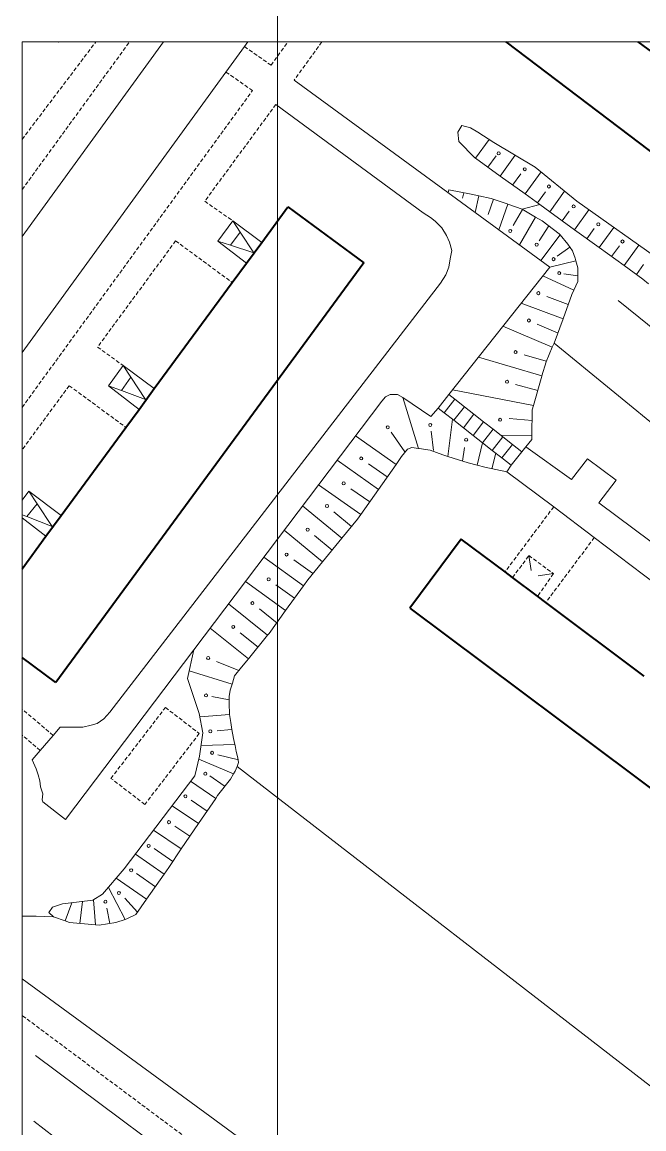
# Model space of a CAD drawing. Extents: x 1000 to 4000, y -5000 to -1000.
# Drawn here: x 1000 to 1081.5, y -2142.2 to -1997.4 of the extents above; entities that cross this region are included whole.
import ezdxf

# ---------------------------------------------------------------- set-up
doc = ezdxf.new("R2010")
doc.units = 0
doc.header["$MEASUREMENT"] = 0
doc.linetypes.add('DASHED', pattern=[0.75, 0.5, -0.25])
for name, color, linetype in [('1', 7, 'CONTINUOUS'), ('11', 7, 'CONTINUOUS'), ('24', 7, 'CONTINUOUS'), ('25', 7, 'CONTINUOUS'), ('37', 7, 'CONTINUOUS'), ('40', 7, 'CONTINUOUS'), ('6', 7, 'CONTINUOUS'), ('7', 7, 'CONTINUOUS'), ('границы команд_1', 10, 'CONTINUOUS')]:
    doc.layers.add(name, color=color, linetype=linetype)

msp = doc.modelspace()

# ---------------------------------------------------------------- linework, layer by layer
at = {"layer": '1', "color": 253, "linetype": 'Continuous', "lineweight": 0}
for p, q in [((2000, -2000), (1000, -2000)), ((1000, -2000), (1000, -3000))]:
    msp.add_line(p, q, dxfattribs=at)
at = {"layer": '11', "color": 253, "linetype": 'Continuous', "lineweight": 0}
msp.add_point((1004.73, -2000), dxfattribs=at)
at = {"layer": '24', "color": 253, "linetype": 'DASHED', "lineweight": 0}
for p, q in [((1000, -2012.74), (1009.65, -2000)), ((1000, -2019.32), (1014.06, -2000)), ((1032.61, -2003.03), (1034.81, -2000)), ((1039.27, -2000), (1035.65, -2004.98)), ((1029.14, -2000.6), (1032.61, -2003.03)), ((1026.71, -2003.93), (1030.18, -2006.36)), ((1000, -2047.82), (1030.18, -2006.36)), ((1033.25, -2008.17), (1023.93, -2020.84)), ((1023.93, -2020.84), (1027.59, -2023.4)), ((1020.11, -2026.03), (1009.89, -2039.92)), ((1020.11, -2026.03), (1027.53, -2031.48)), ((1009.89, -2039.92), (1013.25, -2042.35)), ((1006.17, -2044.98), (1000, -2053.36)), ((1006.17, -2044.98), (1013.6, -2050.44)), ((1069.65, -2060.82), (1063.27, -2069.35)), ((1074.97, -2064.86), (1068.62, -2073.35)), ((1011.64, -2096.38), (1018.78, -2087.1)), ((1018.78, -2087.1), (1023.21, -2090.51)), ((1004.06, -2090.76), (1000, -2087.3)), ((1002.37, -2092.72), (1000, -2090.7)), ((1023.21, -2090.51), (1016.07, -2099.79)), ((1016.07, -2099.79), (1011.64, -2096.38)), ((1084.66, -2190.49), (1000, -2127.4))]:
    msp.add_line(p, q, dxfattribs=at)
at = {"layer": '24', "color": 253, "linetype": 'Continuous', "lineweight": 0}
for p, q in [((1000, -2025.46), (1018.54, -2000)), ((1029.14, -2000.6), (1029.58, -2000)), ((1026.71, -2003.93), (1029.14, -2000.6)), ((1000, -2040.63), (1026.71, -2003.93)), ((1055.14, -2019.23), (1035.65, -2004.98)), ((1033.25, -2008.17), (1052.55, -2022.37)), ((1069.12, -2029.45), (1055.14, -2019.23)), ((1052.55, -2022.37), (1053.52, -2022.95)), ((1053.52, -2022.95), (1054.12, -2023.44)), ((1054.12, -2023.44), (1055.01, -2024.34)), ((1055.01, -2024.34), (1055.6, -2025.33)), ((1055.6, -2025.33), (1055.99, -2026.21)), ((1055.99, -2026.21), (1056.29, -2027.3)), ((1056.29, -2027.3), (1056.09, -2028.39)), ((1056.09, -2028.39), (1055.89, -2029.48)), ((1055.5, -2030.47), (1054.81, -2031.56)), ((1055.89, -2029.48), (1055.5, -2030.47)), ((1055.91, -2046.14), (1069.12, -2029.45)), ((1054.81, -2031.56), (1011.5, -2087.71)), ((1047.12, -2047.02), (1047.61, -2046.43)), ((1047.61, -2046.43), (1048.21, -2046.13)), ((1048.21, -2046.13), (1048.7, -2046.13)), ((1048.7, -2046.13), (1049.19, -2046.13)), ((1049.19, -2046.13), (1049.88, -2046.53)), ((1049.88, -2046.53), (1053.54, -2049)), ((1022.48, -2079.55), (1047.12, -2047.02)), ((1053.54, -2049), (1054.52, -2047.91)), ((1065.98, -2052.99), (1065.49, -2053.64)), ((1071.99, -2057.24), (1065.98, -2052.99)), ((1074.07, -2054.57), (1071.99, -2057.24)), ((1077.82, -2057.34), (1074.07, -2054.57)), ((1064.09, -2055.4), (1063.51, -2056.26)), ((1063.51, -2056.26), (1069.65, -2060.82)), ((1075.55, -2060.3), (1077.82, -2057.34)), ((1069.65, -2060.82), (1074.97, -2064.86)), ((1097.43, -2076.67), (1075.55, -2060.3)), ((1074.97, -2064.86), (1087.79, -2074.6)), ((1005.67, -2101.74), (1022.48, -2079.55)), ((1010.71, -2088.6), (1009.82, -2089.2)), ((1011.5, -2087.71), (1010.71, -2088.6)), ((1004.98, -2089.69), (1004.06, -2090.76)), ((1006.66, -2089.69), (1004.98, -2089.69)), ((1007.94, -2089.69), (1006.66, -2089.69)), ((1009.03, -2089.39), (1007.94, -2089.69)), ((1009.82, -2089.2), (1009.03, -2089.39)), ((1004.06, -2090.76), (1002.37, -2092.72)), ((1002.37, -2092.72), (1001.32, -2093.94)), ((1001.32, -2093.94), (1001.82, -2095.11)), ((1001.82, -2095.11), (1002.12, -2095.9)), ((1002.12, -2095.9), (1002.31, -2096.69)), ((1002.31, -2096.69), (1002.41, -2097.49)), ((1002.41, -2097.49), (1002.71, -2098.38)), ((1002.71, -2098.38), (1002.61, -2099.17)), ((1002.61, -2099.17), (1002.71, -2099.46)), ((1002.71, -2099.46), (1005.67, -2101.74)), ((1024.61, -2140.6), (1000, -2122.62)), ((1085.95, -2185.42), (1024.61, -2140.6))]:
    msp.add_line(p, q, dxfattribs=at)
at = {"layer": '25', "color": 253, "linetype": 'Continuous', "lineweight": 0}
for p, q in [((1054.52, -2047.91), (1055.91, -2046.14)), ((1055.91, -2046.14), (1056.68, -2046.75)), ((1055.29, -2048.52), (1054.52, -2047.91)), ((1055.29, -2048.52), (1056.68, -2046.75)), ((1056.56, -2049.51), (1057.94, -2047.73)), ((1056.68, -2046.75), (1057.94, -2047.73)), ((1057.94, -2047.73), (1059.2, -2048.72)), ((1056.56, -2049.51), (1055.29, -2048.52)), ((1057.82, -2050.49), (1056.56, -2049.51)), ((1057.82, -2050.49), (1059.2, -2048.72)), ((1059.2, -2048.72), (1060.46, -2049.71)), ((1059.08, -2051.48), (1057.82, -2050.49)), ((1059.08, -2051.48), (1060.46, -2049.71)), ((1060.34, -2052.46), (1061.72, -2050.69)), ((1060.46, -2049.71), (1061.72, -2050.69)), ((1061.72, -2050.69), (1062.98, -2051.68)), ((1060.34, -2052.46), (1059.08, -2051.48)), ((1061.6, -2053.45), (1060.34, -2052.46)), ((1061.6, -2053.45), (1062.98, -2051.68)), ((1062.98, -2051.68), (1064.24, -2052.66)), ((1062.86, -2054.43), (1061.6, -2053.45)), ((1062.86, -2054.43), (1064.24, -2052.66)), ((1065.49, -2053.64), (1064.09, -2055.4)), ((1064.24, -2052.66), (1065.49, -2053.64)), ((1064.09, -2055.4), (1062.86, -2054.43))]:
    msp.add_line(p, q, dxfattribs=at)
at = {"layer": '37', "color": 253, "linetype": 'Continuous', "lineweight": 0}
for p, q in [((1057.63, -2010.94), (1057.08, -2011.78)), ((1057.08, -2011.78), (1057.21, -2013.03)), ((1058.75, -2011.22), (1057.63, -2010.94)), ((1059.72, -2011.78), (1058.75, -2011.22)), ((1061.81, -2013.17), (1059.72, -2011.78)), ((1059.33, -2015.14), (1057.21, -2013.03)), ((1059.41, -2015.2), (1061.18, -2012.75)), ((1067.23, -2016.37), (1061.81, -2013.17)), ((1059.41, -2015.2), (1059.33, -2015.14)), ((1062.65, -2017.55), (1059.41, -2015.2)), ((1061.03, -2016.38), (1062.1, -2014.9)), ((1062.65, -2017.55), (1064.62, -2014.83)), ((1065.9, -2019.89), (1062.65, -2017.55)), ((1064.27, -2018.72), (1065.33, -2017.26)), ((1065.9, -2019.89), (1067.99, -2016.99)), ((1072.66, -2020.83), (1067.23, -2016.37)), ((1055.89, -2019.37), (1055.82, -2019.73)), ((1055.89, -2019.37), (1058.82, -2019.93)), ((1057.86, -2019.73), (1057.71, -2020.46)), ((1058.82, -2019.93), (1059.82, -2020.14)), ((1059.82, -2020.14), (1059.36, -2022.32)), ((1059.82, -2020.14), (1061.46, -2020.49)), ((1061.78, -2020.55), (1061.06, -2022.57)), ((1061.46, -2020.49), (1063.55, -2021.19)), ((1067.82, -2021.28), (1065.9, -2019.89)), ((1067.52, -2021.06), (1068.58, -2019.59)), ((1069.14, -2022.23), (1071.08, -2019.54)), ((1063.66, -2021.23), (1062.46, -2024.59)), ((1063.55, -2021.19), (1063.66, -2021.23)), ((1063.66, -2021.23), (1065.5, -2021.88)), ((1065.54, -2021.91), (1064.34, -2024)), ((1065.5, -2021.88), (1067.27, -2022.91)), ((1069.14, -2022.23), (1067.82, -2021.28)), ((1072.38, -2024.57), (1074.27, -2021.96)), ((1083.9, -2028.75), (1072.66, -2020.83)), ((1067.27, -2022.91), (1065.16, -2026.56)), ((1067.27, -2022.91), (1068.14, -2023.41)), ((1068.14, -2023.41), (1070.37, -2025.09)), ((1072.38, -2024.57), (1069.14, -2022.23)), ((1070.76, -2023.4), (1071.66, -2022.15)), ((1069.01, -2024.06), (1067.73, -2026.03)), ((1075.62, -2026.91), (1072.38, -2024.57)), ((1074, -2025.74), (1074.97, -2024.41)), ((1075.62, -2026.91), (1077.54, -2024.27)), ((1070.5, -2025.25), (1067.95, -2028.6)), ((1070.37, -2025.09), (1070.5, -2025.25)), ((1070.5, -2025.25), (1071.48, -2026.48)), ((1071.77, -2026.87), (1070.1, -2028.05)), ((1071.48, -2026.48), (1072.11, -2027.32)), ((1072.11, -2027.32), (1072.46, -2028.29)), ((1078.87, -2029.26), (1075.62, -2026.91)), ((1077.24, -2028.09), (1078.28, -2026.66)), ((1078.87, -2029.26), (1080.81, -2026.57)), ((1072.55, -2028.62), (1069.12, -2029.45)), ((1072.46, -2028.29), (1072.55, -2028.62)), ((1072.55, -2028.62), (1072.81, -2029.55)), ((1081.32, -2031.03), (1078.87, -2029.26)), ((1080.49, -2030.43), (1081.41, -2029.14)), ((1072.29, -2032.48), (1068.21, -2030.61)), ((1072.81, -2030.59), (1070.97, -2030.34)), ((1072.81, -2029.55), (1072.81, -2030.38)), ((1072.81, -2030.38), (1072.81, -2031.36)), ((1072.81, -2031.36), (1072.29, -2032.48)), ((1082.08, -2031.64), (1081.32, -2031.03)), ((1071.56, -2034.34), (1068.74, -2033.3)), ((1072.04, -2033.03), (1070.87, -2036.21)), ((1072.29, -2032.48), (1072.04, -2033.03)), ((1070.87, -2036.21), (1065.37, -2034.19)), ((1070.87, -2036.21), (1069.69, -2039.41)), ((1069.46, -2039.95), (1063, -2037.19)), ((1070.24, -2038.12), (1067.49, -2036.94)), ((1069.69, -2039.41), (1069.46, -2039.95)), ((1069.46, -2039.95), (1068.65, -2041.84)), ((1068.1, -2043.71), (1059.78, -2041.25)), ((1068.66, -2041.79), (1065.79, -2040.94)), ((1068.65, -2041.84), (1068.1, -2043.71)), ((1068.09, -2043.73), (1067, -2047.56)), ((1068.1, -2043.71), (1068.09, -2043.73)), ((1067.55, -2045.63), (1064.66, -2044.81)), ((1051.93, -2053.19), (1049.86, -2046.51)), ((1067, -2047.56), (1056.39, -2045.54)), ((1066.84, -2048.12), (1066.78, -2051.53)), ((1067, -2047.56), (1066.84, -2048.12)), ((1055.77, -2054.24), (1056.4, -2049.38)), ((1066.81, -2049.53), (1063.82, -2049.26)), ((1053.91, -2053.47), (1053.58, -2050.94)), ((1048.99, -2055.28), (1043.69, -2051.55)), ((1050.14, -2053.64), (1048.36, -2051.07)), ((1059.61, -2055.38), (1060.34, -2052.46)), ((1066.78, -2051.53), (1062.7, -2051.46)), ((1066.77, -2052.02), (1065.98, -2052.99)), ((1066.78, -2051.53), (1066.77, -2052.02)), ((1050.48, -2053.27), (1049.72, -2054.25)), ((1051.04, -2053.06), (1050.48, -2053.27)), ((1051.93, -2053.19), (1051.04, -2053.06)), ((1052.01, -2053.2), (1051.93, -2053.19)), ((1053.47, -2053.41), (1052.01, -2053.2)), ((1055.14, -2054.04), (1053.47, -2053.41)), ((1057.68, -2054.85), (1057.97, -2053.09)), ((1061.55, -2055.87), (1062.06, -2053.81)), ((1046.69, -2058.55), (1041.27, -2054.74)), ((1047.84, -2056.92), (1045.39, -2055.19)), ((1048.99, -2055.28), (1046.69, -2058.55)), ((1049.72, -2054.25), (1048.99, -2055.28)), ((1055.77, -2054.24), (1055.14, -2054.04)), ((1058.42, -2055.08), (1055.77, -2054.24)), ((1059.61, -2055.38), (1058.42, -2055.08)), ((1060.64, -2055.64), (1059.61, -2055.38)), ((1063.51, -2056.26), (1060.64, -2055.64)), ((1044.39, -2061.83), (1038.85, -2057.94)), ((1045.54, -2060.19), (1043.09, -2058.47)), ((1046.69, -2058.55), (1044.39, -2061.83)), ((1041.9, -2064.95), (1036.75, -2060.71)), ((1043.17, -2063.41), (1040.86, -2061.5)), ((1043.96, -2062.45), (1041.9, -2064.95)), ((1044.39, -2061.83), (1043.96, -2062.45)), ((1039.36, -2068.04), (1034.33, -2063.9)), ((1040.63, -2066.49), (1038.31, -2064.59)), ((1041.9, -2064.95), (1039.36, -2068.04)), ((1036.86, -2071.16), (1031.67, -2067.42)), ((1038.03, -2069.54), (1035.6, -2067.78)), ((1039.36, -2068.04), (1037.44, -2070.37)), ((1034.52, -2074.41), (1029.26, -2070.61)), ((1035.69, -2072.78), (1033.26, -2071.03)), ((1036.86, -2071.16), (1034.52, -2074.41)), ((1037.44, -2070.37), (1036.86, -2071.16)), ((1032.16, -2077.64), (1027.06, -2073.51)), ((1033.42, -2076.08), (1031.09, -2074.2)), ((1034.52, -2074.41), (1032.36, -2077.4)), ((1029.65, -2080.75), (1024.64, -2076.7)), ((1030.91, -2079.19), (1028.58, -2077.31)), ((1032.16, -2077.64), (1029.65, -2080.75)), ((1032.36, -2077.4), (1032.16, -2077.64)), ((1021.65, -2083.32), (1022.48, -2079.55)), ((1028.4, -2082.26), (1025.47, -2081.07)), ((1029.44, -2081.01), (1028.75, -2081.84)), ((1029.65, -2080.75), (1029.44, -2081.01)), ((1027.53, -2084.06), (1021.87, -2082.32)), ((1028.75, -2081.84), (1027.84, -2082.96)), ((1023.19, -2087.9), (1021.65, -2083.32)), ((1027.53, -2084.06), (1027.28, -2084.84)), ((1027.56, -2083.93), (1027.53, -2084.06)), ((1027.84, -2082.96), (1027.56, -2083.93)), ((1027.14, -2086.1), (1024.86, -2085.65)), ((1027.28, -2084.84), (1027.14, -2085.68)), ((1027.14, -2085.68), (1027.14, -2086.65)), ((1027.14, -2086.65), (1027.15, -2087.9)), ((1023.67, -2090.41), (1023.19, -2087.9)), ((1027.17, -2088.01), (1023.32, -2088.3)), ((1027.15, -2087.9), (1027.17, -2088.01)), ((1027.17, -2088.01), (1027.36, -2089.08)), ((1027.43, -2089.99), (1025.56, -2090.14)), ((1027.36, -2089.08), (1027.49, -2089.99)), ((1027.49, -2089.99), (1027.7, -2091.17)), ((1023.26, -2093.47), (1023.67, -2090.41)), ((1027.7, -2091.17), (1027.88, -2091.94)), ((1027.88, -2091.94), (1023.45, -2092.09)), ((1027.88, -2091.94), (1027.91, -2092.08)), ((1027.91, -2092.08), (1028.05, -2092.85)), ((1028.05, -2092.85), (1028.26, -2093.68)), ((1022.63, -2096.03), (1023.26, -2093.47)), ((1027.71, -2095.76), (1023.16, -2093.85)), ((1028.33, -2093.95), (1025.65, -2093.31)), ((1028.33, -2094.31), (1028.19, -2094.8)), ((1028.26, -2093.68), (1028.33, -2094.31)), ((1027.71, -2095.76), (1027.29, -2096.47)), ((1027.91, -2095.42), (1027.71, -2095.76)), ((1028.19, -2094.8), (1027.91, -2095.42)), ((1013.38, -2108.21), (1022.63, -2096.03)), ((1025.36, -2099), (1022.08, -2096.76)), ((1026.49, -2097.34), (1024.6, -2096.06)), ((1027.29, -2096.47), (1025.62, -2098.63)), ((1025.62, -2098.63), (1025.36, -2099)), ((1023.11, -2102.3), (1019.66, -2099.95)), ((1024.24, -2100.65), (1022.16, -2099.24)), ((1025.36, -2099), (1023.11, -2102.3)), ((1020.86, -2105.61), (1017.23, -2103.14)), ((1021.99, -2103.96), (1020.03, -2102.62)), ((1023.11, -2102.3), (1020.86, -2105.61)), ((1019.74, -2107.27), (1017.28, -2105.55)), ((1020.86, -2105.61), (1019.22, -2108.02)), ((1018.6, -2108.91), (1014.84, -2106.29)), ((1010.53, -2111.55), (1013.38, -2108.21)), ((1017.46, -2110.55), (1014.99, -2108.84)), ((1018.6, -2108.91), (1016.31, -2112.19)), ((1019.22, -2108.02), (1018.6, -2108.91)), ((1016.31, -2112.19), (1012.34, -2109.43)), ((1009.28, -2112.32), (1010.53, -2111.55)), ((1013.5, -2114.84), (1011.31, -2110.64)), ((1003.5, -2113.92), (1003.99, -2113.22)), ((1003.99, -2113.22), (1005.31, -2112.81)), ((1005.31, -2112.81), (1007.47, -2112.53)), ((1005.64, -2115.04), (1006.52, -2112.65)), ((1007.47, -2112.53), (1009.28, -2112.32)), ((1007.57, -2115.37), (1007.9, -2112.48)), ((1009.6, -2115.55), (1009.35, -2112.27)), ((1015.12, -2113.9), (1013.46, -2112.04)), ((1016.31, -2112.19), (1014.91, -2114.2)), ((1004.13, -2114.48), (1003.5, -2113.92)), ((1005.64, -2115.04), (1004.13, -2114.48)), ((1011.51, -2115.37), (1011.09, -2113.36)), ((1014.91, -2114.2), (1013.73, -2114.76)), ((1006.21, -2115.24), (1005.64, -2115.04)), ((1009.6, -2115.55), (1006.21, -2115.24)), ((1010.11, -2115.59), (1009.6, -2115.55)), ((1012.27, -2115.24), (1010.11, -2115.59)), ((1013.5, -2114.84), (1012.27, -2115.24)), ((1013.73, -2114.76), (1013.5, -2114.84))]:
    msp.add_line(p, q, dxfattribs=at)
for centre in [(1062.44, -2014.58), (1065.86, -2016.65), (1069.02, -2018.91), (1072.26, -2021.52), (1063.95, -2024.73), (1075.5, -2023.86), (1067.41, -2026.52), (1078.66, -2026.11), (1069.63, -2028.42), (1070.37, -2030.25), (1067.64, -2032.87), (1066.4, -2036.45), (1064.65, -2040.59), (1063.53, -2044.47), (1062.63, -2049.44), (1047.91, -2050.43), (1053.47, -2050.12), (1058.18, -2052.05), (1044.43, -2054.5), (1042.13, -2057.77), (1039.95, -2060.73), (1037.41, -2063.82), (1034.65, -2067.08), (1032.31, -2070.32), (1030.18, -2073.44), (1027.66, -2076.55), (1024.38, -2080.63), (1024.1, -2085.52), (1024.67, -2090.21), (1024.89, -2093.03), (1024.01, -2095.77), (1021.4, -2098.72), (1019.24, -2102.11), (1016.58, -2105.21), (1014.29, -2108.41), (1012.68, -2111.37), (1010.92, -2112.52)]:
    msp.add_circle(centre, 0.2, dxfattribs=at)
at = {"layer": '40', "color": 253, "linetype": 'Continuous', "lineweight": 0}
for p, q in [((1065.5, -2021.88), (1067.82, -2021.28)), ((1078.1, -2033.83), (1095.23, -2047.7)), ((1089.98, -2056), (1069.69, -2039.4)), ((1028.19, -2094.8), (1108.04, -2156.55)), ((1001.85, -2114.41), (1000, -2114.41)), ((1004.13, -2114.48), (1001.85, -2114.41)), ((1001.75, -2132.66), (1018.61, -2145.21)), ((1001.52, -2141.25), (1041.53, -2171.86))]:
    msp.add_line(p, q, dxfattribs=at)
at = {"layer": '6', "color": 253, "linetype": 'Continuous', "lineweight": 40}
for p, q in [((1133, -2052.68), (1063.41, -2000)), ((1080.67, -2000), (1093.83, -2009.64)), ((1031.4, -2026.23), (1034.81, -2021.58)), ((1034.81, -2021.58), (1044.79, -2028.92)), ((1029.4, -2028.94), (1031.4, -2026.23)), ((1044.79, -2028.92), (1004.44, -2083.81)), ((1027.53, -2031.48), (1029.4, -2028.94)), ((1017.32, -2045.37), (1027.53, -2031.48)), ((1015.32, -2048.09), (1017.32, -2045.37)), ((1013.6, -2050.44), (1015.32, -2048.09)), ((1005.12, -2061.96), (1013.6, -2050.44)), ((1003.12, -2064.68), (1005.12, -2061.96)), ((1000, -2068.93), (1003.12, -2064.68)), ((1057.53, -2065.06), (1050.78, -2074.08)), ((1063.27, -2069.35), (1057.53, -2065.06)), ((1064.26, -2070.09), (1063.27, -2069.35)), ((1067.54, -2072.55), (1064.26, -2070.09)), ((1068.62, -2073.35), (1067.54, -2072.55)), ((1050.78, -2074.08), (1121.11, -2126.69)), ((1081.51, -2082.99), (1068.62, -2073.35)), ((1004.44, -2083.81), (1000, -2080.54))]:
    msp.add_line(p, q, dxfattribs=at)
at = {"layer": '7', "color": 253, "linetype": 'Continuous', "lineweight": 0}
for p, q in [((1025.64, -2026.05), (1027.59, -2023.4)), ((1027.59, -2023.4), (1031.4, -2026.23)), ((1027.59, -2023.4), (1028.59, -2024.9)), ((1028.59, -2024.9), (1027.32, -2026.59)), ((1028.59, -2024.9), (1030.38, -2027.58)), ((1029.4, -2028.94), (1025.64, -2026.05)), ((1027.32, -2026.59), (1025.64, -2026.05)), ((1030.38, -2027.58), (1027.32, -2026.59)), ((1011.3, -2045), (1013.25, -2042.35)), ((1013.25, -2042.35), (1017.32, -2045.37)), ((1013.25, -2042.35), (1014.25, -2043.87)), ((1015.32, -2048.09), (1011.3, -2045)), ((1013.01, -2045.63), (1011.3, -2045)), ((1013.01, -2045.63), (1014.25, -2043.87)), ((1014.25, -2043.87), (1016.18, -2046.81)), ((1016.18, -2046.81), (1013.01, -2045.63)), ((1000, -2059.97), (1000.86, -2058.8)), ((1000.86, -2058.8), (1001.97, -2060.45)), ((1000.86, -2058.8), (1005.12, -2061.96)), ((1000.63, -2062.11), (1001.97, -2060.45)), ((1001.97, -2060.45), (1003.93, -2063.4)), ((1000.63, -2062.11), (1000, -2061.87)), ((1003.12, -2064.68), (1000, -2062.28)), ((1003.93, -2063.4), (1000.63, -2062.11)), ((1066.4, -2067.21), (1066.69, -2069.19)), ((1069.61, -2069.58), (1067.63, -2069.87))]:
    msp.add_line(p, q, dxfattribs=at)
at = {"layer": '7', "color": 253, "linetype": 'DASHED', "lineweight": 0}
for p, q in [((1064.26, -2070.09), (1066.4, -2067.21)), ((1066.4, -2067.21), (1069.61, -2069.58)), ((1069.61, -2069.58), (1067.54, -2072.55))]:
    msp.add_line(p, q, dxfattribs=at)
at = {"layer": 'границы команд_1', "color": 251, "lineweight": 0}
msp.add_lwpolyline([(1033.44, -1863.26), (3102.46, -1863.26), (3102.46, -4710.9), (1033.44, -4710.9)], close=True, dxfattribs=at)

doc.saveas('drawing.dxf')
